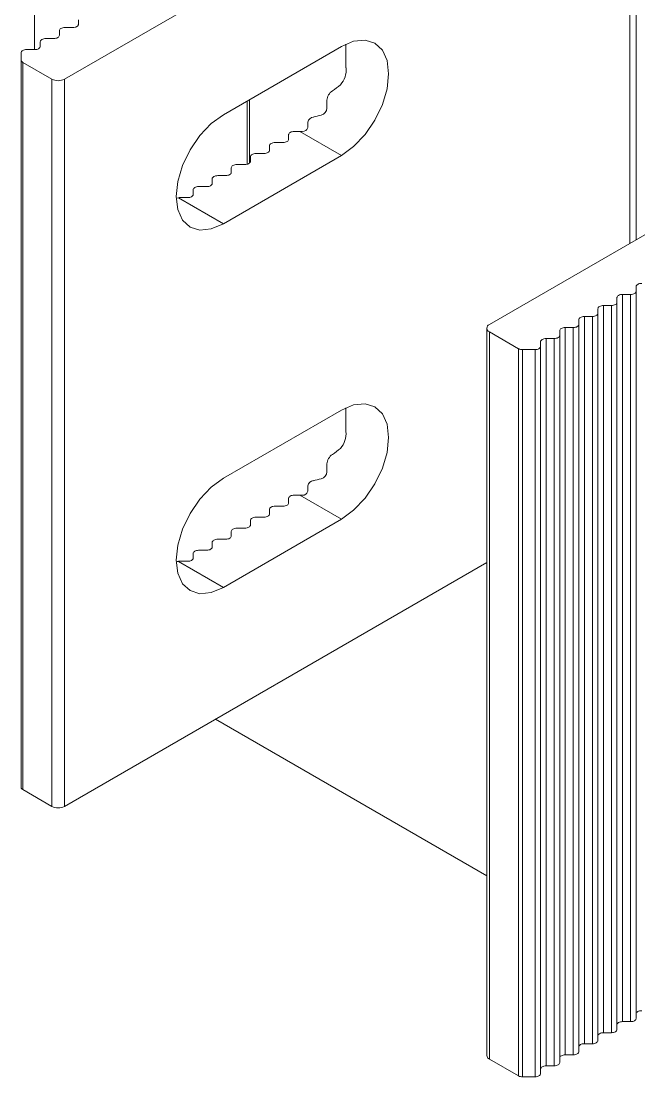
# Model space of a CAD drawing. Header units: millimetres. Extents: x 39 to 459, y 26 to 647.
# Drawn here: x 64.031 to 64.864, y 246.075 to 247.498 of the extents above; entities that cross this region are included whole.
import ezdxf

# ---------------------------------------------------------------- set-up
doc = ezdxf.new("R2010")
doc.units = ezdxf.units.MM
doc.layers.add('ANTET', color=7, linetype='Continuous')

# ---------------------------------------------------------------- blocks, each defined once
blk = doc.blocks.new('Griyaj Montajı')
at = {"color": 7, "linetype": 'Continuous', "lineweight": 15}
for p, q in [((11047.0041, 2140.8444), (11047.0041, 2139.1562)), ((11047.8067, 2139.5564), (11047.0444, 2139.1163)), ((11048.3795, 2139.2257), (11047.6172, 2138.7857)), ((11047.045, 2139.1859), (11047.0558, 2139.1859)), ((11047.0633, 2139.1902), (11047.0633, 2139.1965)), ((11047.0375, 2139.1754), (11047.0375, 2139.1816)), ((11047.0118, 2139.1605), (11047.0118, 2139.1667)), ((11047.0193, 2139.171), (11047.03, 2139.171)), ((11047.4178, 2139.1604), (11047.2587, 2139.0685)), ((11046.986, 2139.1421), (11046.986, 2139.1518)), ((11046.9935, 2139.1562), (11047.0043, 2139.1562)), ((11046.986, 2139.1421), (11046.986, 2138.1622)), ((11047.0275, 2139.1163), (11046.9882, 2139.139)), ((11046.9882, 2139.139), (11046.9882, 2138.1591)), ((11047.0275, 2139.1163), (11047.0275, 2138.1365)), ((11047.0444, 2139.1163), (11047.0444, 2138.1365)), ((11047.2905, 2139.0869), (11047.2905, 2139.0016)), ((11047.3615, 2139.0459), (11047.3541, 2139.0459)), ((11047.3615, 2139.0459), (11047.4178, 2139.0134)), ((11047.3391, 2139.031), (11047.3284, 2139.031)), ((11047.3466, 2139.0416), (11047.3466, 2139.0354)), ((11047.3134, 2139.0162), (11047.3026, 2139.0162)), ((11047.3209, 2139.0267), (11047.3209, 2139.0205)), ((11047.4178, 2139.0134), (11047.2587, 2138.9216)), ((11047.2876, 2139.0013), (11047.2768, 2139.0013)), ((11047.2951, 2139.0118), (11047.2951, 2139.0056)), ((11047.2618, 2138.9864), (11047.2511, 2138.9864)), ((11047.2693, 2138.997), (11047.2693, 2138.9908)), ((11047.2436, 2138.9821), (11047.2436, 2138.9759)), ((11047.2178, 2138.9672), (11047.2178, 2138.961)), ((11047.2361, 2138.9716), (11047.2253, 2138.9716)), ((11047.198, 2138.9566), (11047.1958, 2138.9561)), ((11047.198, 2138.9566), (11047.2587, 2138.9216)), ((11047.2103, 2138.9567), (11047.1996, 2138.9567)), ((11047.815, 2138.8306), (11047.815, 2138.8369)), ((11047.815, 2138.8306), (11047.815, 2137.8508)), ((11047.7892, 2138.8158), (11047.7892, 2138.822)), ((11047.7892, 2138.8158), (11047.7892, 2137.8359)), ((11047.7967, 2138.8263), (11047.8075, 2138.8263)), ((11047.7967, 2138.8263), (11047.7967, 2137.8465)), ((11047.8075, 2138.8263), (11047.8075, 2137.8465)), ((11047.7635, 2138.8009), (11047.7635, 2138.8071)), ((11047.771, 2138.8114), (11047.7817, 2138.8114)), ((11047.771, 2138.8114), (11047.771, 2137.8316)), ((11047.7817, 2138.8114), (11047.7817, 2137.8316)), ((11047.7377, 2138.786), (11047.7377, 2138.7922)), ((11047.7452, 2138.7966), (11047.756, 2138.7966)), ((11047.7452, 2138.7966), (11047.7452, 2137.8167)), ((11047.756, 2138.7966), (11047.756, 2137.8167)), ((11047.7635, 2138.8009), (11047.7635, 2137.8211)), ((11047.6137, 2138.7808), (11047.6137, 2137.8009)), ((11047.6172, 2138.7759), (11047.6564, 2138.7532)), ((11047.6172, 2138.7759), (11047.6172, 2137.796)), ((11047.712, 2138.7712), (11047.712, 2138.7774)), ((11047.7195, 2138.7817), (11047.7302, 2138.7817)), ((11047.7195, 2138.7817), (11047.7195, 2137.8019)), ((11047.7302, 2138.7817), (11047.7302, 2137.8019)), ((11047.7377, 2138.786), (11047.7377, 2137.8062)), ((11047.6862, 2138.7563), (11047.6862, 2138.7625)), ((11047.6937, 2138.7668), (11047.7045, 2138.7668)), ((11047.6937, 2138.7668), (11047.6937, 2137.787)), ((11047.7045, 2138.7668), (11047.7045, 2137.787)), ((11047.712, 2138.7712), (11047.712, 2137.7913)), ((11047.6564, 2138.7532), (11047.6564, 2137.7734)), ((11047.6617, 2138.752), (11047.6787, 2138.752)), ((11047.6617, 2138.752), (11047.6617, 2137.7721)), ((11047.6787, 2138.752), (11047.6787, 2137.7721)), ((11047.6862, 2138.7563), (11047.6862, 2137.7765)), ((11047.4178, 2138.6705), (11047.2587, 2138.5786)), ((11047.3466, 2138.5516), (11047.3466, 2138.5454)), ((11047.3615, 2138.556), (11047.3541, 2138.556)), ((11047.3615, 2138.556), (11047.4178, 2138.5235)), ((11047.3209, 2138.5368), (11047.3209, 2138.5306)), ((11047.3391, 2138.5411), (11047.3284, 2138.5411)), ((11047.4178, 2138.5235), (11047.2587, 2138.4316)), ((11047.2951, 2138.5219), (11047.2951, 2138.5157)), ((11047.3134, 2138.5262), (11047.3026, 2138.5262)), ((11047.2693, 2138.507), (11047.2693, 2138.5008)), ((11047.2876, 2138.5114), (11047.2768, 2138.5114)), ((11047.2436, 2138.4922), (11047.2436, 2138.486)), ((11047.2618, 2138.4965), (11047.2511, 2138.4965)), ((11047.2178, 2138.4773), (11047.2178, 2138.4711)), ((11047.2361, 2138.4816), (11047.2253, 2138.4816)), ((11047.6137, 2138.4651), (11047.0444, 2138.1365)), ((11047.198, 2138.4667), (11047.2587, 2138.4316)), ((11047.2103, 2138.4668), (11047.1996, 2138.4668)), ((11047.248, 2138.254), (11047.6137, 2138.0429)), ((11047.0275, 2138.1365), (11046.9882, 2138.1591)), ((11047.7967, 2137.8465), (11047.8075, 2137.8465)), ((11047.771, 2137.8316), (11047.7817, 2137.8316)), ((11047.7452, 2137.8167), (11047.756, 2137.8167)), ((11047.6172, 2137.796), (11047.6564, 2137.7734)), ((11047.7195, 2137.8019), (11047.7302, 2137.8019)), ((11047.6937, 2137.787), (11047.7045, 2137.787)), ((11047.6617, 2137.7721), (11047.6787, 2137.7721))]:
    blk.add_line(p, q, dxfattribs=at)
at = {"color": 8, "linetype": 'Continuous', "lineweight": 15}
for p, q in [((11047.8067, 2139.5564), (11047.8067, 2138.8951)), ((11047.8152, 2139.5584), (11047.8152, 2138.9)), ((11047.294, 2139.0889), (11047.294, 2139.0034))]:
    blk.add_line(p, q, dxfattribs=at)
at = {"color": 7, "linetype": 'Continuous', "lineweight": 15, "flags": 128}
for points in [[(11047.0375, 2139.1816), (11047.0377, 2139.1824), (11047.0381, 2139.1832), (11047.0388, 2139.184), (11047.0397, 2139.1847), (11047.0409, 2139.1852), (11047.0422, 2139.1856), (11047.0436, 2139.1858), (11047.045, 2139.1859)], [(11047.0558, 2139.1859), (11047.0572, 2139.186), (11047.0587, 2139.1862), (11047.0599, 2139.1866), (11047.0611, 2139.1872), (11047.062, 2139.1878), (11047.0627, 2139.1886), (11047.0631, 2139.1894), (11047.0633, 2139.1902)], [(11047.03, 2139.171), (11047.0315, 2139.1711), (11047.0329, 2139.1714), (11047.0342, 2139.1718), (11047.0353, 2139.1723), (11047.0363, 2139.173), (11047.037, 2139.1737), (11047.0374, 2139.1745), (11047.0375, 2139.1754)], [(11047.0043, 2139.1562), (11047.0057, 2139.1563), (11047.0071, 2139.1565), (11047.0084, 2139.1569), (11047.0096, 2139.1574), (11047.0105, 2139.1581), (11047.0112, 2139.1589), (11047.0116, 2139.1597), (11047.0118, 2139.1605)], [(11047.0118, 2139.1667), (11047.0119, 2139.1676), (11047.0123, 2139.1684), (11047.013, 2139.1691), (11047.014, 2139.1698), (11047.0151, 2139.1703), (11047.0164, 2139.1707), (11047.0178, 2139.171), (11047.0193, 2139.171)], [(11047.4178, 2139.1604), (11047.4342, 2139.1674), (11047.4496, 2139.1689), (11047.4628, 2139.1648), (11047.4729, 2139.1555), (11047.4792, 2139.1414), (11047.4814, 2139.1236), (11047.4792, 2139.1034), (11047.4729, 2139.082), (11047.4628, 2139.0609), (11047.4496, 2139.0416), (11047.4342, 2139.0254), (11047.4178, 2139.0134)], [(11047.4239, 2139.1636), (11047.4239, 2139.149), (11047.4239, 2139.1314)], [(11046.986, 2139.1518), (11046.9862, 2139.1527), (11046.9866, 2139.1535), (11046.9873, 2139.1543), (11046.9882, 2139.1549), (11046.9893, 2139.1554), (11046.9906, 2139.1559), (11046.992, 2139.1561), (11046.9935, 2139.1562)], [(11047.3981, 2139.0879), (11047.3981, 2139.0843), (11047.3981, 2139.0807), (11047.3981, 2139.0772)], [(11047.2587, 2138.9216), (11047.2422, 2138.9146), (11047.2269, 2138.913), (11047.2137, 2138.9171), (11047.2036, 2138.9265), (11047.1972, 2138.9406), (11047.195, 2138.9583), (11047.1972, 2138.9786), (11047.2036, 2139), (11047.2137, 2139.021), (11047.2269, 2139.0403), (11047.2422, 2139.0565), (11047.2587, 2139.0685)], [(11047.3724, 2139.0584), (11047.3724, 2139.0559), (11047.3724, 2139.0534), (11047.3724, 2139.051)], [(11047.3541, 2139.0459), (11047.3527, 2139.0458), (11047.3512, 2139.0456), (11047.3499, 2139.0452), (11047.3488, 2139.0446), (11047.3479, 2139.044), (11047.3472, 2139.0432), (11047.3468, 2139.0424), (11047.3466, 2139.0416)], [(11047.3284, 2139.031), (11047.3269, 2139.0309), (11047.3255, 2139.0307), (11047.3242, 2139.0303), (11047.3231, 2139.0298), (11047.3221, 2139.0291), (11047.3214, 2139.0284), (11047.321, 2139.0275), (11047.3209, 2139.0267)], [(11047.3466, 2139.0354), (11047.3465, 2139.0345), (11047.346, 2139.0337), (11047.3453, 2139.033), (11047.3444, 2139.0323), (11047.3433, 2139.0318), (11047.342, 2139.0314), (11047.3406, 2139.0311), (11047.3391, 2139.031)], [(11047.3026, 2139.0162), (11047.3011, 2139.0161), (11047.2997, 2139.0158), (11047.2984, 2139.0154), (11047.2973, 2139.0149), (11047.2964, 2139.0142), (11047.2957, 2139.0135), (11047.2952, 2139.0127), (11047.2951, 2139.0118)], [(11047.3209, 2139.0205), (11047.3207, 2139.0196), (11047.3203, 2139.0188), (11047.3196, 2139.0181), (11047.3187, 2139.0174), (11047.3175, 2139.0169), (11047.3162, 2139.0165), (11047.3148, 2139.0162), (11047.3134, 2139.0162)], [(11047.2768, 2139.0013), (11047.2754, 2139.0012), (11047.274, 2139.001), (11047.2727, 2139.0006), (11047.2715, 2139), (11047.2706, 2138.9994), (11047.2699, 2138.9986), (11047.2695, 2138.9978), (11047.2693, 2138.997)], [(11047.2951, 2139.0056), (11047.295, 2139.0048), (11047.2945, 2139.004), (11047.2938, 2139.0032), (11047.2929, 2139.0026), (11047.2918, 2139.002), (11047.2905, 2139.0016), (11047.2891, 2139.0014), (11047.2876, 2139.0013)], [(11047.2511, 2138.9864), (11047.2496, 2138.9863), (11047.2482, 2138.9861), (11047.2469, 2138.9857), (11047.2458, 2138.9852), (11047.2448, 2138.9845), (11047.2442, 2138.9837), (11047.2437, 2138.9829), (11047.2436, 2138.9821)], [(11047.2693, 2138.9908), (11047.2692, 2138.9899), (11047.2688, 2138.9891), (11047.2681, 2138.9883), (11047.2671, 2138.9877), (11047.266, 2138.9872), (11047.2647, 2138.9868), (11047.2633, 2138.9865), (11047.2618, 2138.9864)], [(11047.2436, 2138.9759), (11047.2434, 2138.975), (11047.243, 2138.9742), (11047.2423, 2138.9735), (11047.2414, 2138.9728), (11047.2403, 2138.9723), (11047.239, 2138.9719), (11047.2375, 2138.9716), (11047.2361, 2138.9716)], [(11047.2178, 2138.961), (11047.2177, 2138.9602), (11047.2173, 2138.9594), (11047.2166, 2138.9586), (11047.2156, 2138.958), (11047.2145, 2138.9574), (11047.2132, 2138.957), (11047.2118, 2138.9568), (11047.2103, 2138.9567)], [(11047.2253, 2138.9716), (11047.2239, 2138.9715), (11047.2225, 2138.9712), (11047.2212, 2138.9708), (11047.22, 2138.9703), (11047.2191, 2138.9696), (11047.2184, 2138.9689), (11047.218, 2138.9681), (11047.2178, 2138.9672)], [(11047.8075, 2138.8263), (11047.8089, 2138.8264), (11047.8104, 2138.8266), (11047.8117, 2138.827), (11047.8128, 2138.8276), (11047.8137, 2138.8282), (11047.8144, 2138.829), (11047.8148, 2138.8298), (11047.815, 2138.8306)], [(11047.815, 2138.8369), (11047.8151, 2138.8377), (11047.8156, 2138.8385), (11047.8162, 2138.8393), (11047.8172, 2138.8399), (11047.8183, 2138.8405), (11047.8196, 2138.8409), (11047.821, 2138.8411), (11047.8225, 2138.8412)], [(11047.7817, 2138.8114), (11047.7832, 2138.8115), (11047.7846, 2138.8118), (11047.7859, 2138.8122), (11047.787, 2138.8127), (11047.788, 2138.8134), (11047.7887, 2138.8141), (11047.7891, 2138.8149), (11047.7892, 2138.8158)], [(11047.7892, 2138.822), (11047.7894, 2138.8228), (11047.7898, 2138.8236), (11047.7905, 2138.8244), (11047.7914, 2138.825), (11047.7926, 2138.8256), (11047.7939, 2138.826), (11047.7953, 2138.8262), (11047.7967, 2138.8263)], [(11047.7635, 2138.8071), (11047.7636, 2138.808), (11047.764, 2138.8088), (11047.7647, 2138.8095), (11047.7657, 2138.8102), (11047.7668, 2138.8107), (11047.7681, 2138.8111), (11047.7695, 2138.8114), (11047.771, 2138.8114)], [(11047.7377, 2138.7922), (11047.7379, 2138.7931), (11047.7383, 2138.7939), (11047.739, 2138.7947), (11047.7399, 2138.7953), (11047.741, 2138.7958), (11047.7423, 2138.7962), (11047.7438, 2138.7965), (11047.7452, 2138.7966)], [(11047.756, 2138.7966), (11047.7574, 2138.7967), (11047.7588, 2138.7969), (11047.7601, 2138.7973), (11047.7613, 2138.7978), (11047.7622, 2138.7985), (11047.7629, 2138.7993), (11047.7633, 2138.8001), (11047.7635, 2138.8009)], [(11047.712, 2138.7774), (11047.7121, 2138.7782), (11047.7125, 2138.779), (11047.7132, 2138.7798), (11047.7142, 2138.7804), (11047.7153, 2138.781), (11047.7166, 2138.7814), (11047.718, 2138.7816), (11047.7195, 2138.7817)], [(11047.7302, 2138.7817), (11047.7317, 2138.7818), (11047.7331, 2138.782), (11047.7344, 2138.7824), (11047.7355, 2138.783), (11047.7364, 2138.7836), (11047.7371, 2138.7844), (11047.7376, 2138.7852), (11047.7377, 2138.786)], [(11047.6862, 2138.7625), (11047.6863, 2138.7634), (11047.6868, 2138.7642), (11047.6875, 2138.7649), (11047.6884, 2138.7656), (11047.6895, 2138.7661), (11047.6908, 2138.7665), (11047.6922, 2138.7668), (11047.6937, 2138.7668)], [(11047.7045, 2138.7668), (11047.7059, 2138.7669), (11047.7073, 2138.7672), (11047.7086, 2138.7676), (11047.7098, 2138.7681), (11047.7107, 2138.7688), (11047.7114, 2138.7695), (11047.7118, 2138.7703), (11047.712, 2138.7712)], [(11047.6787, 2138.752), (11047.6802, 2138.7521), (11047.6816, 2138.7523), (11047.6829, 2138.7527), (11047.684, 2138.7532), (11047.6849, 2138.7539), (11047.6856, 2138.7546), (11047.6861, 2138.7555), (11047.6862, 2138.7563)], [(11047.4178, 2138.5235), (11047.4342, 2138.5355), (11047.4496, 2138.5517), (11047.4628, 2138.571), (11047.4729, 2138.5921), (11047.4792, 2138.6134), (11047.4814, 2138.6337), (11047.4792, 2138.6515), (11047.4729, 2138.6655), (11047.4628, 2138.6749), (11047.4496, 2138.679), (11047.4342, 2138.6775), (11047.4178, 2138.6705)], [(11047.4239, 2138.6414), (11047.4239, 2138.6591), (11047.4239, 2138.6737)], [(11047.3981, 2138.5872), (11047.3981, 2138.5908), (11047.3981, 2138.5944), (11047.3981, 2138.598)], [(11047.2587, 2138.5786), (11047.2422, 2138.5666), (11047.2269, 2138.5504), (11047.2137, 2138.5311), (11047.2036, 2138.5101), (11047.1972, 2138.4887), (11047.195, 2138.4684), (11047.1972, 2138.4506), (11047.2036, 2138.4366), (11047.2137, 2138.4272), (11047.2269, 2138.4231), (11047.2422, 2138.4246), (11047.2587, 2138.4316)], [(11047.3724, 2138.5611), (11047.3724, 2138.5635), (11047.3724, 2138.566), (11047.3724, 2138.5685)], [(11047.3466, 2138.5454), (11047.3465, 2138.5446), (11047.346, 2138.5438), (11047.3453, 2138.543), (11047.3444, 2138.5424), (11047.3433, 2138.5418), (11047.342, 2138.5414), (11047.3406, 2138.5412), (11047.3391, 2138.5411)], [(11047.3541, 2138.556), (11047.3527, 2138.5559), (11047.3512, 2138.5556), (11047.3499, 2138.5552), (11047.3488, 2138.5547), (11047.3479, 2138.5541), (11047.3472, 2138.5533), (11047.3468, 2138.5525), (11047.3466, 2138.5516)], [(11047.3284, 2138.5411), (11047.3269, 2138.541), (11047.3255, 2138.5408), (11047.3242, 2138.5404), (11047.3231, 2138.5398), (11047.3221, 2138.5392), (11047.3214, 2138.5384), (11047.321, 2138.5376), (11047.3209, 2138.5368)], [(11047.3026, 2138.5262), (11047.3011, 2138.5262), (11047.2997, 2138.5259), (11047.2984, 2138.5255), (11047.2973, 2138.525), (11047.2964, 2138.5243), (11047.2957, 2138.5236), (11047.2952, 2138.5228), (11047.2951, 2138.5219)], [(11047.3209, 2138.5306), (11047.3207, 2138.5297), (11047.3203, 2138.5289), (11047.3196, 2138.5282), (11047.3187, 2138.5275), (11047.3175, 2138.527), (11047.3162, 2138.5266), (11047.3148, 2138.5263), (11047.3134, 2138.5262)], [(11047.2768, 2138.5114), (11047.2754, 2138.5113), (11047.274, 2138.511), (11047.2727, 2138.5106), (11047.2715, 2138.5101), (11047.2706, 2138.5094), (11047.2699, 2138.5087), (11047.2695, 2138.5079), (11047.2693, 2138.507)], [(11047.2951, 2138.5157), (11047.295, 2138.5149), (11047.2945, 2138.514), (11047.2938, 2138.5133), (11047.2929, 2138.5126), (11047.2918, 2138.5121), (11047.2905, 2138.5117), (11047.2891, 2138.5115), (11047.2876, 2138.5114)], [(11047.2511, 2138.4965), (11047.2496, 2138.4964), (11047.2482, 2138.4962), (11047.2469, 2138.4958), (11047.2458, 2138.4952), (11047.2448, 2138.4946), (11047.2442, 2138.4938), (11047.2437, 2138.493), (11047.2436, 2138.4922)], [(11047.2693, 2138.5008), (11047.2692, 2138.5), (11047.2688, 2138.4992), (11047.2681, 2138.4984), (11047.2671, 2138.4978), (11047.266, 2138.4972), (11047.2647, 2138.4968), (11047.2633, 2138.4966), (11047.2618, 2138.4965)], [(11047.2253, 2138.4816), (11047.2239, 2138.4815), (11047.2225, 2138.4813), (11047.2212, 2138.4809), (11047.22, 2138.4804), (11047.2191, 2138.4797), (11047.2184, 2138.479), (11047.218, 2138.4781), (11047.2178, 2138.4773)], [(11047.2436, 2138.486), (11047.2434, 2138.4851), (11047.243, 2138.4843), (11047.2423, 2138.4836), (11047.2414, 2138.4829), (11047.2403, 2138.4824), (11047.239, 2138.482), (11047.2375, 2138.4817), (11047.2361, 2138.4816)], [(11047.1951, 2138.4659), (11047.1962, 2138.4663), (11047.198, 2138.4667)], [(11047.2178, 2138.4711), (11047.2177, 2138.4702), (11047.2173, 2138.4694), (11047.2166, 2138.4687), (11047.2156, 2138.468), (11047.2145, 2138.4675), (11047.2132, 2138.4671), (11047.2118, 2138.4668), (11047.2103, 2138.4668)], [(11047.8075, 2137.8465), (11047.8089, 2137.8466), (11047.8104, 2137.8468), (11047.8117, 2137.8472), (11047.8128, 2137.8477), (11047.8137, 2137.8484), (11047.8144, 2137.8491), (11047.8148, 2137.85), (11047.815, 2137.8508)], [(11047.815, 2137.857), (11047.8151, 2137.8579), (11047.8156, 2137.8587), (11047.8162, 2137.8594), (11047.8172, 2137.8601), (11047.8183, 2137.8606), (11047.8196, 2137.861), (11047.821, 2137.8613), (11047.8225, 2137.8613)], [(11047.7817, 2137.8316), (11047.7832, 2137.8317), (11047.7846, 2137.8319), (11047.7859, 2137.8323), (11047.787, 2137.8329), (11047.788, 2137.8335), (11047.7887, 2137.8343), (11047.7891, 2137.8351), (11047.7892, 2137.8359)], [(11047.7892, 2137.8421), (11047.7894, 2137.843), (11047.7898, 2137.8438), (11047.7905, 2137.8445), (11047.7914, 2137.8452), (11047.7926, 2137.8457), (11047.7939, 2137.8461), (11047.7953, 2137.8464), (11047.7967, 2137.8465)], [(11047.756, 2137.8167), (11047.7574, 2137.8168), (11047.7588, 2137.8171), (11047.7601, 2137.8175), (11047.7613, 2137.818), (11047.7622, 2137.8187), (11047.7629, 2137.8194), (11047.7633, 2137.8202), (11047.7635, 2137.8211)], [(11047.7635, 2137.8273), (11047.7636, 2137.8281), (11047.764, 2137.8289), (11047.7647, 2137.8297), (11047.7657, 2137.8303), (11047.7668, 2137.8309), (11047.7681, 2137.8313), (11047.7695, 2137.8315), (11047.771, 2137.8316)], [(11047.7302, 2137.8019), (11047.7317, 2137.8019), (11047.7331, 2137.8022), (11047.7344, 2137.8026), (11047.7355, 2137.8031), (11047.7364, 2137.8038), (11047.7371, 2137.8045), (11047.7376, 2137.8053), (11047.7377, 2137.8062)], [(11047.7377, 2137.8124), (11047.7379, 2137.8132), (11047.7383, 2137.8141), (11047.739, 2137.8148), (11047.7399, 2137.8155), (11047.741, 2137.816), (11047.7423, 2137.8164), (11047.7438, 2137.8166), (11047.7452, 2137.8167)], [(11047.712, 2137.7975), (11047.7121, 2137.7984), (11047.7125, 2137.7992), (11047.7132, 2137.7999), (11047.7142, 2137.8006), (11047.7153, 2137.8011), (11047.7166, 2137.8015), (11047.718, 2137.8018), (11047.7195, 2137.8019)], [(11047.6862, 2137.7827), (11047.6863, 2137.7835), (11047.6868, 2137.7843), (11047.6875, 2137.7851), (11047.6884, 2137.7857), (11047.6895, 2137.7863), (11047.6908, 2137.7867), (11047.6922, 2137.7869), (11047.6937, 2137.787)], [(11047.7045, 2137.787), (11047.7059, 2137.7871), (11047.7073, 2137.7873), (11047.7086, 2137.7877), (11047.7098, 2137.7883), (11047.7107, 2137.7889), (11047.7114, 2137.7897), (11047.7118, 2137.7905), (11047.712, 2137.7913)], [(11047.6787, 2137.7721), (11047.6802, 2137.7722), (11047.6816, 2137.7725), (11047.6829, 2137.7729), (11047.684, 2137.7734), (11047.6849, 2137.774), (11047.6856, 2137.7748), (11047.6861, 2137.7756), (11047.6862, 2137.7765)]]:
    blk.add_lwpolyline(points, dxfattribs=at)
at = {"color": 7, "linetype": 'Continuous', "lineweight": 15}
for centre, radius, start, end in [((11046.9898, 2139.1424), 0.00378, 185.7135, 245.5871), ((11047.3946, 2139.1286), 0.0295, 317.8118, 5.4352), ((11047.0359, 2139.1327), 0.0184, 242.6149, 297.3851), ((11047.4147, 2139.0867), 0.0166, 123.1266, 175.733), ((11047.3882, 2139.0776), 0.00996, 284.249, 357.4574), ((11047.3807, 2139.0569), 0.00843, 95.4847, 170.0542), ((11047.3658, 2139.0526), 0.00672, 261.6947, 346.452), ((11047.1996, 2138.944), 0.0127, 89.922, 96.9539), ((11047.619, 2138.7808), 0.00524, 110.7871, 249.2129), ((11047.6615, 2138.7628), 0.0108, 241.9702, 271.1517), ((11047.3936, 2138.639), 0.0304, 318.5902, 4.6568), ((11047.4149, 2138.5967), 0.0168, 123.4206, 175.4448), ((11047.3808, 2138.5669), 0.00856, 96.1155, 169.4235), ((11047.3881, 2138.5877), 0.01, 284.5939, 357.1125), ((11047.3658, 2138.5626), 0.00672, 261.7062, 346.4405), ((11047.1996, 2138.4541), 0.0127, 89.922, 96.9539), ((11046.9898, 2138.1626), 0.00378, 185.7135, 245.5871), ((11047.0359, 2138.1529), 0.0184, 242.6149, 297.3851), ((11047.6197, 2137.8015), 0.00604, 185.6868, 245.6294), ((11047.6615, 2137.7829), 0.0108, 241.9702, 271.1517)]:
    blk.add_arc(centre, radius, start, end, dxfattribs=at)
for centre, start_param, end_param in [((11047.31, 2139.1491), 5.562567, 5.702188), ((11047.3357, 2139.1343), 5.066397, 5.158187), ((11047.3615, 2139.1194), 4.712389, 4.738832), ((11047.31, 2138.6592), 5.562567, 5.702188), ((11047.3357, 2138.6443), 5.066397, 5.158187), ((11047.3615, 2138.6295), 4.712389, 4.738832)]:
    blk.add_ellipse(centre, major_axis=(0.1273, 0), ratio=0.577382, start_param=start_param, end_param=end_param, dxfattribs=at)

msp = doc.modelspace()

# ---------------------------------------------------------------- block references
at = {"layer": 'ANTET', "color": 0}
msp.add_blockref('Griyaj Montajı', (-10982.9547, -1891.697), dxfattribs=at)

doc.saveas('drawing.dxf')
